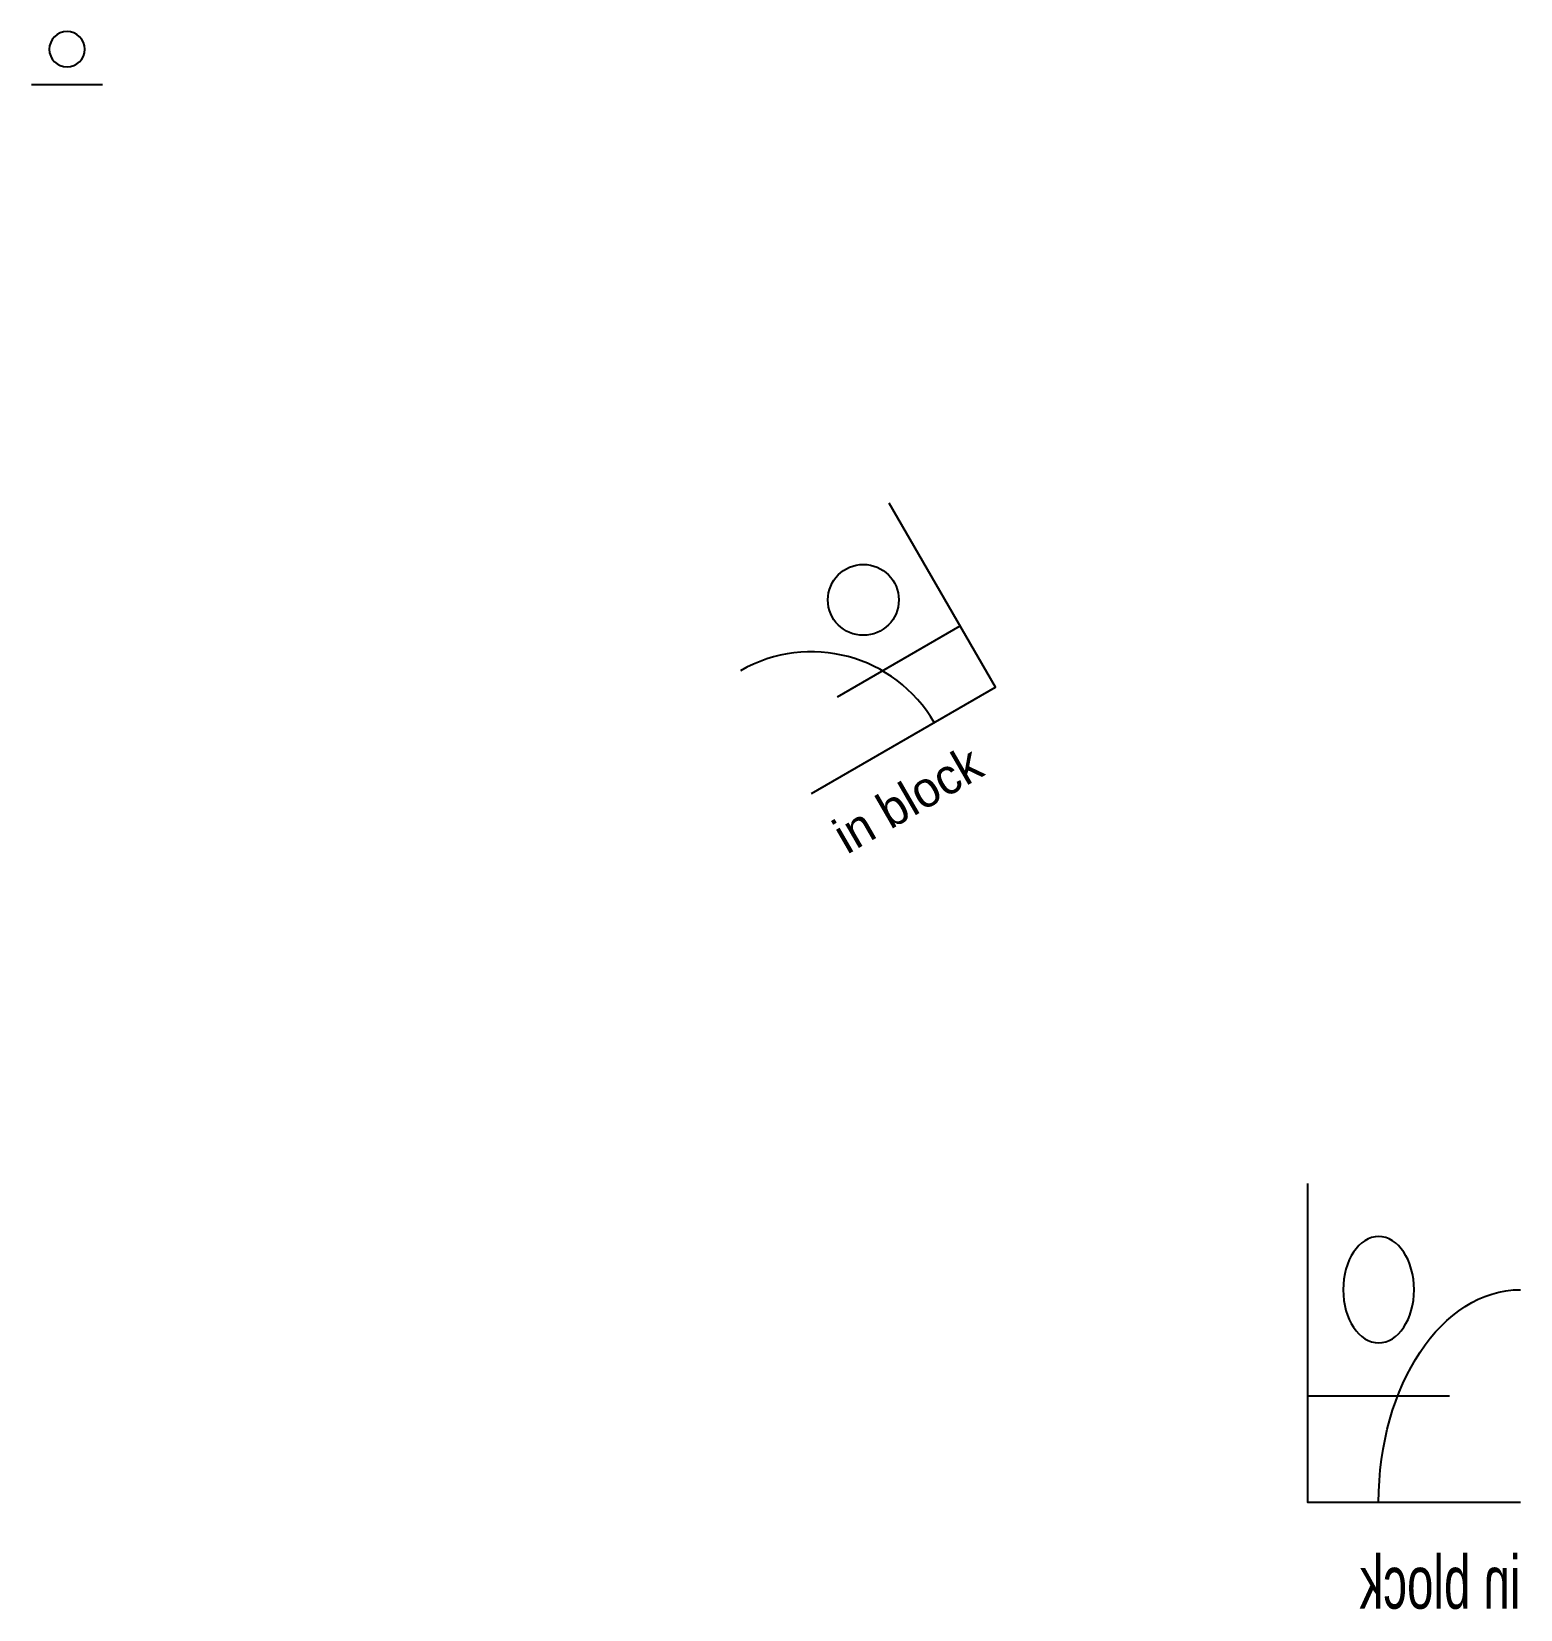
# Model space of a CAD drawing. Header units: metres. Extents: x -1 to 20, y -1.5 to 20.8.
import ezdxf

# ---------------------------------------------------------------- set-up
doc = ezdxf.new("R2010")
doc.units = ezdxf.units.M

# ---------------------------------------------------------------- blocks, each defined once
blk = doc.blocks.new('INNER')
at = {"color": 0}
blk.add_line((0, 0), (1, 0), dxfattribs=at)
blk.add_circle((0.5, 0.5), 0.25)
blk = doc.blocks.new('OUTER')
blk.add_lwpolyline([(0, 0), (3, 0), (3, 3)])
blk.add_arc((0, 0), 2, 0, 90)
at = {"xscale": 2, "yscale": 2}
blk.add_blockref('INNER', (1, 1), dxfattribs=at)
blk.add_text('in block', height=0.5).set_placement((0, -1))

msp = doc.modelspace()

# ---------------------------------------------------------------- block references
at = {"extrusion": (0, 0, -1)}
msp.add_blockref('INNER', (0, 20), dxfattribs=at)
at = {"color": 1, "rotation": 30}
msp.add_blockref('OUTER', (10, 10), dxfattribs=at)
at = {"xscale": -1, "yscale": 1.5}
msp.add_blockref('OUTER', (20, 0), dxfattribs=at)

doc.saveas('drawing.dxf')
